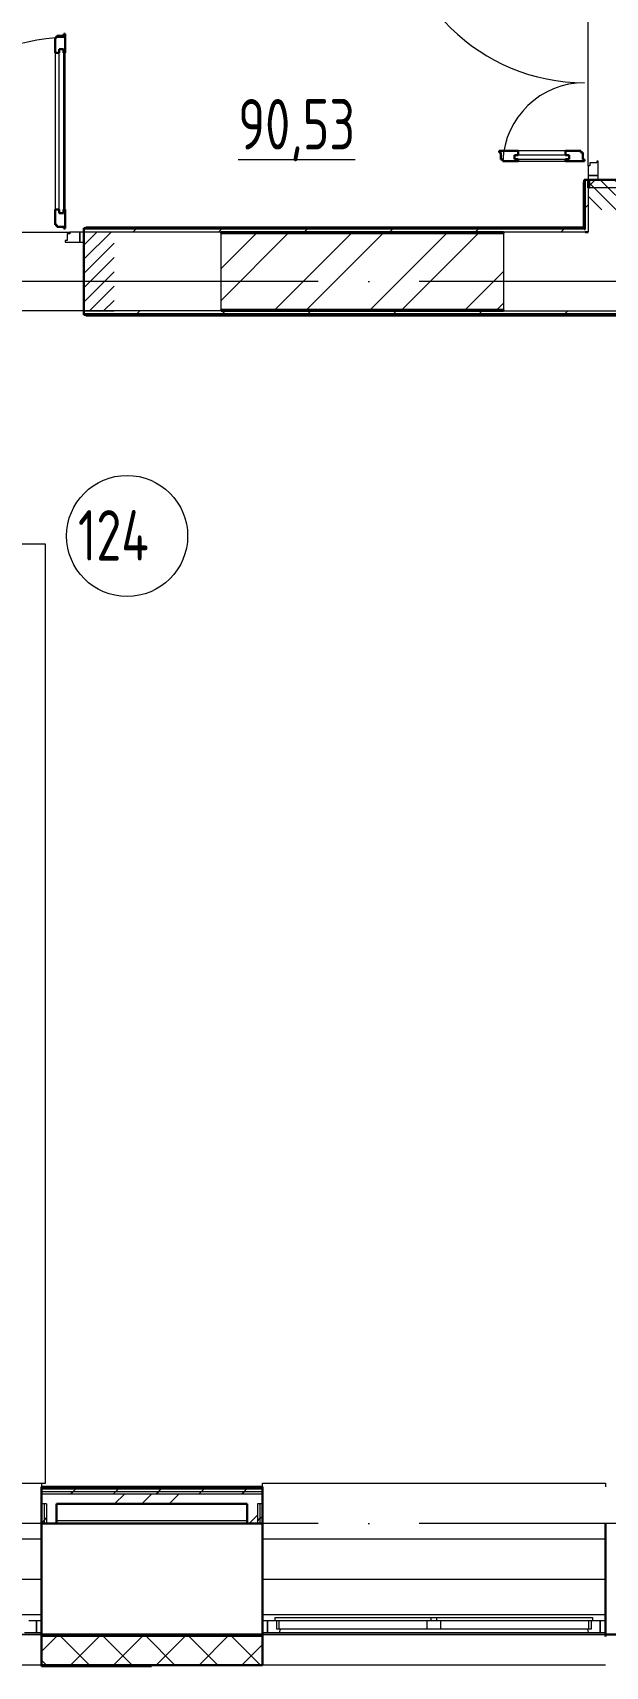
# Model space of a CAD drawing. Header units: millimetres. Extents: x -404508 to 361533, y -175093 to 31861.
# Drawn here: x 6439 to 9278, y -152540 to -144450 of the extents above; entities that cross this region are included whole.
import ezdxf
from ezdxf import colors
from ezdxf.entities.mleader import LeaderData, LeaderLine
from ezdxf.math import Vec2, Vec3

# ---------------------------------------------------------------- set-up
doc = ezdxf.new("R2010")
doc.units = ezdxf.units.MM
doc.linetypes.add('ADSK_Линия сетки', pattern=[25, 20, -2.5, 0, -2.5])
doc.linetypes.add('ADSK_Штриховая_ш2 п1_5', pattern=[4.5, 3, -1.5])
for name, color, linetype, lineweight in [('_ Окна', 7, 'Continuous', 9), ('RC-Выноски', 7, 'Continuous', 0), ('Двери', 252, 'Continuous', 9), ('Марки помещений', 252, 'Continuous', 20), ('Ограждение', 252, 'Continuous', 9), ('Окна', 252, 'Continuous', 9), ('Оси', 252, 'Continuous', 9), ('Перекрытие', 252, 'Continuous', 18), ('Стены внутренние', 7, 'Continuous', 18), ('Стены наружные', 7, 'Continuous', 18), ('Стены штриховка', 7, 'Continuous', 9)]:
    doc.layers.add(name, color=color, linetype=linetype, lineweight=lineweight)
doc.layers.add('Двери открывание', color=7, linetype='Continuous', lineweight=9, true_color=0xc0c0c0)
doc.styles.add('GOST Common_3', font='', dxfattribs={"height": 3.5})
doc.styles.add('RubezhCAD', font='', dxfattribs={"oblique": 10})
doc.styles.get('GOST Common_3').set_extended_font_data('GOST 2.304 type A')
doc.styles.get('RubezhCAD').set_extended_font_data('GOST type A')
pattern_1 = [(0, (-32119.8, 96), (0, 600), []), (90, (-32119.8, 96), (-600, 4e-14), [])]

# ---------------------------------------------------------------- blocks, each defined once
blk = doc.blocks.new('1 этаж')
at = {"layer": 'Двери', "lineweight": 18, "true_color": 0x636466}
h = blk.add_hatch(dxfattribs=at)
h.set_pattern_fill('FP_2', color=251, angle=90, style=0, pattern_type=2)
h.set_pattern_definition([(135, (-4055.8, -12863.73), (-35.3553, -35.3553), [])])
h.paths.add_polyline_path([(-4250.8, -13638.7), (-3860.8, -13638.7), (-3860.8, -13488.7), (-4250.8, -13488.7), (-4250.8, -13612.8)])
h.paths.add_polyline_path([(-4250.8, -11988.7), (-3860.8, -11988.7), (-3860.8, -11838.7), (-4250.8, -11838.7)])
h = blk.add_hatch(dxfattribs=at)
h.set_pattern_fill('FP_2', color=251, style=0, pattern_type=2)
h.set_pattern_definition([(45, (-7625.8, -13943.73), (-35.3553, 35.3553), [])])
h.paths.add_polyline_path([(-6600.8, -14138.7), (-6600.8, -13748.7), (-6750.8, -13748.7), (-6750.8, -14138.7)])
h.paths.add_polyline_path([(-8400.8, -14138.7), (-8250.8, -14138.7), (-8250.8, -13748.7), (-8400.8, -13748.7)])
at = {"layer": 'Ограждение', "true_color": 0x636466}
h = blk.add_hatch(dxfattribs=at)
h.set_pattern_fill('FP_25', color=251, style=0, pattern_type=2)
h.set_pattern_definition(pattern_1)
h.paths.add_polyline_path([(-4270.8, -13728.7), (-4270.8, -13498.7), (-4275.8, -13498.7), (-4275.8, -13723.7)])
h = blk.add_hatch(dxfattribs=at)
h.set_pattern_fill('FP_25', color=251, style=0, pattern_type=2)
h.set_pattern_definition(pattern_1)
h.paths.add_polyline_path([(-5058.1, -13728.7), (-4270.8, -13728.7), (-4275.8, -13723.7), (-6740.8, -13723.7), (-6740.8, -13728.7), (-6070.8, -13728.7)])
at = {"layer": 'Стены наружные', "lineweight": 9, "true_color": 0x636466}
h = blk.add_hatch(dxfattribs=at)
h.set_pattern_fill('FP_41', color=251, style=0, pattern_type=2)
h.set_pattern_definition([(180, (-32119.82, 96), (-1e-14, -100), [])])
h.paths.add_polyline_path([(-66005.8, -20703.7), (-64730.8, -20703.7), (-64730.8, -20693.7), (-66005.8, -20693.7)])
h.paths.add_polyline_path([(2117.4, -20703.7), (2694.2, -20703.7), (2694.2, -20693.7), (1409.2, -20693.7), (1409.2, -20703.7)])
h.paths.add_polyline_path([(-63030.8, -20703.7), (-61880.8, -20703.7), (-61880.8, -20693.7), (-63030.8, -20693.7)])
h.paths.add_polyline_path([(-752.8, -20703.7), (-290.8, -20703.7), (-290.8, -20693.7), (-1390.8, -20693.7), (-1390.8, -20703.7)])
h.paths.add_polyline_path([(-60180.8, -20703.7), (-59050.8, -20703.7), (-59050.8, -20693.7), (-60180.8, -20693.7)])
h.paths.add_polyline_path([(-3623, -20703.7), (-3090.8, -20703.7), (-3090.8, -20693.7), (-4165.8, -20693.7), (-4165.8, -20703.7)])
h.paths.add_polyline_path([(-57350.8, -20703.7), (-56240.8, -20703.7), (-56240.8, -20693.7), (-57350.8, -20693.7)])
h.paths.add_polyline_path([(-5865.8, -20703.7), (-5865.8, -20693.7), (-6960.8, -20693.7), (-6960.8, -20703.7), (-6493.2, -20703.7)])
h.paths.add_polyline_path([(-54540.8, -20703.7), (-53450.8, -20703.7), (-53450.8, -20693.7), (-54540.8, -20693.7)])
h.paths.add_polyline_path([(-8660.8, -20703.7), (-8660.8, -20693.7), (-9765.8, -20693.7), (-9765.8, -20703.7), (-9363.4, -20703.7)])
h.paths.add_polyline_path([(-51750.8, -20703.7), (-50620.8, -20703.7), (-50620.8, -20693.7), (-51750.8, -20693.7)])
h.paths.add_polyline_path([(-11516, -20703.7), (-11465.8, -20703.7), (-11465.8, -20693.7), (-12545.8, -20693.7), (-12545.8, -20703.7), (-12233.6, -20703.7)])
h.paths.add_polyline_path([(-48920.8, -20703.7), (-47800.8, -20703.7), (-47800.8, -20693.7), (-48920.8, -20693.7)])
h.paths.add_polyline_path([(-14245.8, -20703.7), (-14245.8, -20693.7), (-15320.8, -20693.7), (-15320.8, -20703.7), (-14386.2, -20703.7)])
h.paths.add_polyline_path([(-46100.8, -20703.7), (-45030.8, -20703.7), (-45030.8, -20693.7), (-46100.8, -20693.7)])
h.paths.add_polyline_path([(-17256.4, -20703.7), (-17020.8, -20703.7), (-17020.8, -20693.7), (-18120.8, -20693.7), (-18120.8, -20703.7), (-17974, -20703.7)])
h.paths.add_polyline_path([(-43330.8, -20703.7), (-42230.8, -20703.7), (-42230.8, -20693.7), (-43330.8, -20693.7)])
h.paths.add_polyline_path([(-19820.8, -20703.7), (-19820.8, -20693.7), (-20920.8, -20693.7), (-20920.8, -20703.7), (-20126.6, -20703.7)])
h.paths.add_polyline_path([(-40530.8, -20703.7), (-39400.8, -20703.7), (-39400.8, -20693.7), (-40530.8, -20693.7)])
h.paths.add_polyline_path([(-22620.8, -20703.7), (-22620.8, -20693.7), (-23700.8, -20693.7), (-23700.8, -20703.7), (-22996.8, -20703.7)])
h.paths.add_polyline_path([(-25867, -20703.7), (-25400.8, -20703.7), (-25400.8, -20693.7), (-26500.8, -20693.7), (-26500.8, -20703.7), (-26498.8, -20703.7)])
h.paths.add_polyline_path([(-37700.8, -20703.7), (-36590.8, -20703.7), (-36590.8, -20693.7), (-37700.8, -20693.7)])
h.paths.add_polyline_path([(-28202.8, -20703.7), (-28200.8, -20703.7), (-28200.8, -20693.7), (-29240.8, -20693.7), (-29239.8, -20703.7), (-28378.4, -20703.7)])
h.paths.add_polyline_path([(-34890.8, -20703.7), (-33780.8, -20703.7), (-33780.8, -20693.7), (-34890.8, -20693.7)])
h.paths.add_polyline_path([(-30940.8, -20703.7), (-30940.8, -20693.7), (-32080.8, -20693.7), (-32079.8, -20703.7), (-31090.8, -20703.7)])
at = {"layer": '_ Окна', "color": 251, "lineweight": 18, "true_color": 0x636466}
for p, q in [((-6985.8, -20625.7), (-7023.8, -20625.7)), ((-6985.8, -20683.7), (-6985.8, -20625.7)), ((-5802.8, -20625.7), (-5840.8, -20625.7)), ((-5840.8, -20625.7), (-5840.8, -20683.7)), ((-5794.8, -20666.7), (-5794.8, -20625.7)), ((-4236.8, -20625.7), (-4236.8, -20666.7)), ((-4190.8, -20625.7), (-4228.8, -20625.7)), ((-4190.8, -20683.7), (-4190.8, -20625.7)), ((-7045.2, -20683.7), (-6985.8, -20683.7)), ((-5840.8, -20683.7), (-5781.4, -20683.7)), ((-5782.8, -20666.7), (-5794.8, -20666.7)), ((-5781.4, -20683.7), (-5776.8, -20666.7)), ((-4254.8, -20666.7), (-4250.2, -20683.7)), ((-4250.2, -20683.7), (-4190.8, -20683.7)), ((-4236.8, -20666.7), (-4248.8, -20666.7))]:
    blk.add_line(p, q, dxfattribs=at)
at = {"layer": '_ Окна', "color": 251, "true_color": 0x636466}
for p, q in [((-6960.8, -20625.7), (-6985.8, -20625.7)), ((-6985.8, -20625.7), (-6985.8, -20683.7)), ((-5840.8, -20625.7), (-5865.8, -20625.7)), ((-5840.8, -20683.7), (-5840.8, -20625.7)), ((-4165.8, -20625.7), (-4190.8, -20625.7)), ((-4190.8, -20625.7), (-4190.8, -20683.7)), ((-6985.8, -20683.7), (-6960.8, -20683.7)), ((-5865.8, -20683.7), (-5840.8, -20683.7)), ((-4190.8, -20683.7), (-4165.8, -20683.7))]:
    blk.add_line(p, q, dxfattribs=at)
at = {"layer": 'Двери', "color": 251, "lineweight": 30, "true_color": 0x636466}
for p, q in [((-6850.8, -12775.7), (-6884.8, -12775.7)), ((-6884.8, -12775.7), (-6884.8, -12784.7)), ((-6842.8, -12766.7), (-6850.8, -12766.7)), ((-6850.8, -12766.7), (-6850.8, -12775.7)), ((-6842.8, -12860.7), (-6842.8, -12766.7)), ((-6884.8, -12784.7), (-6892.8, -12784.7)), ((-6892.8, -12784.7), (-6892.8, -12860.7)), ((-6892.8, -12860.7), (-6872.8, -12860.7)), ((-6872.8, -12860.7), (-6872.8, -12842.7)), ((-6872.8, -12842.7), (-6851.8, -12842.7)), ((-6851.8, -12842.7), (-6851.8, -12860.7)), ((-6851.8, -12860.7), (-6842.8, -12860.7)), ((-4598.8, -13346.7), (-4692.8, -13346.7)), ((-4692.8, -13346.7), (-4692.8, -13354.7)), ((-4598.8, -13346.7), (-4598.8, -13366.7)), ((-4286.8, -13346.7), (-4362.8, -13346.7)), ((-4362.8, -13346.7), (-4362.8, -13366.7)), ((-4286.8, -13354.7), (-4286.8, -13346.7)), ((-4692.8, -13354.7), (-4683.8, -13354.7)), ((-4683.8, -13354.7), (-4683.8, -13388.7)), ((-4683.8, -13388.7), (-4674.8, -13388.7)), ((-4674.8, -13388.7), (-4674.8, -13396.7)), ((-4674.8, -13396.7), (-4598.8, -13396.7)), ((-4598.8, -13366.7), (-4616.8, -13366.7)), ((-4616.8, -13366.7), (-4616.8, -13387.7)), ((-4616.8, -13387.7), (-4598.8, -13387.7)), ((-4598.8, -13387.7), (-4598.8, -13396.7)), ((-4362.8, -13366.7), (-4344.8, -13366.7)), ((-4362.8, -13387.7), (-4362.8, -13396.7)), ((-4344.8, -13387.7), (-4362.8, -13387.7)), ((-4362.8, -13396.7), (-4268.8, -13396.7)), ((-4344.8, -13366.7), (-4344.8, -13387.7)), ((-4277.8, -13354.7), (-4286.8, -13354.7)), ((-4277.8, -13388.7), (-4277.8, -13354.7)), ((-4268.8, -13388.7), (-4277.8, -13388.7)), ((-4268.8, -13396.7), (-4268.8, -13388.7)), ((-6892.8, -13636.7), (-6892.8, -13712.7)), ((-6892.8, -13636.7), (-6872.8, -13636.7)), ((-6872.8, -13636.7), (-6872.8, -13654.7)), ((-6872.8, -13654.7), (-6851.8, -13654.7)), ((-6851.8, -13636.7), (-6842.8, -13636.7)), ((-6851.8, -13654.7), (-6851.8, -13636.7)), ((-6842.8, -13730.7), (-6842.8, -13636.7)), ((-6892.8, -13712.7), (-6884.8, -13712.7)), ((-6884.8, -13712.7), (-6884.8, -13721.7)), ((-6884.8, -13721.7), (-6850.8, -13721.7)), ((-6850.8, -13721.7), (-6850.8, -13730.7)), ((-6850.8, -13730.7), (-6842.8, -13730.7))]:
    blk.add_line(p, q, dxfattribs=at)
at = {"layer": 'Двери', "color": 251, "true_color": 0x636466}
for p, q in [((-6892.8, -12860.7), (-6892.8, -13636.7)), ((-6872.8, -13654.7), (-6872.8, -12842.7)), ((-6872.8, -12842.7), (-6851.8, -12842.7)), ((-6851.8, -12842.7), (-6851.8, -13654.7)), ((-6842.8, -13636.7), (-6842.8, -12860.7)), ((-4362.8, -13346.7), (-4598.8, -13346.7)), ((-4344.8, -13366.7), (-4616.8, -13366.7)), ((-4616.8, -13366.7), (-4616.8, -13387.7)), ((-4616.8, -13387.7), (-4344.8, -13387.7)), ((-4598.8, -13396.7), (-4362.8, -13396.7)), ((-4344.8, -13387.7), (-4344.8, -13366.7)), ((-4250.8, -13419.7), (-4250.8, -13468.7)), ((-4242.8, -13419.7), (-4250.8, -13419.7)), ((-4208.8, -13405.7), (-4242.8, -13405.7)), ((-4242.8, -13405.7), (-4242.8, -13419.7)), ((-4200.8, -13396.7), (-4208.8, -13396.7)), ((-4208.8, -13396.7), (-4208.8, -13405.7)), ((-4200.8, -13468.7), (-4200.8, -13396.7)), ((-4200.8, -13468.7), (-4250.8, -13468.7)), ((-4250.8, -13468.7), (-4250.8, -13488.7)), ((-4250.8, -13468.7), (-4200.8, -13468.7)), ((-4250.8, -13488.7), (-4200.8, -13488.7)), ((-4200.8, -13488.7), (-4200.8, -13468.7)), ((-6851.8, -13654.7), (-6872.8, -13654.7)), ((-6819.8, -13748.7), (-6819.8, -13756.7)), ((-6770.8, -13748.7), (-6819.8, -13748.7)), ((-6750.8, -13748.7), (-6770.8, -13748.7)), ((-6770.8, -13748.7), (-6770.8, -13798.7)), ((-6770.8, -13798.7), (-6770.8, -13748.7)), ((-6750.8, -13798.7), (-6750.8, -13748.7)), ((-6833.8, -13790.7), (-6842.8, -13790.7)), ((-6842.8, -13790.7), (-6842.8, -13798.7)), ((-6842.8, -13798.7), (-6770.8, -13798.7)), ((-6819.8, -13756.7), (-6833.8, -13756.7)), ((-6833.8, -13756.7), (-6833.8, -13790.7)), ((-6770.8, -13798.7), (-6750.8, -13798.7))]:
    blk.add_line(p, q, dxfattribs=at)
at = {"layer": 'Двери', "color": 251, "linetype": 'ADSK_Штриховая_ш2 п1_5', "true_color": 0x636466}
for p, q in [((-3860.8, -13488.7), (-4250.8, -13488.7)), ((-4250.8, -13488.7), (-4250.8, -13638.7)), ((-6600.8, -13748.7), (-6750.8, -13748.7)), ((-6750.8, -13748.7), (-6750.8, -14138.7)), ((-6750.8, -14138.7), (-6600.8, -14138.7))]:
    blk.add_line(p, q, dxfattribs=at)
at = {"layer": 'Двери открывание', "color": 251, "true_color": 0x636466}
for centre, radius, start, end in [((-4268.8, -12062.7), 946, 181.09026, 270), ((-6824.8, -13730.7), 946, 91.09026, 180), ((-4268.8, -13414.7), 406, 90, 177.45896)]:
    blk.add_arc(centre, radius, start, end, dxfattribs=at)
at = {"layer": 'Марки помещений', "color": 251, "true_color": 0x636466}
blk.add_circle((-6536.4, -15253), 300, dxfattribs=at)
at = {"layer": 'Ограждение', "color": 251, "true_color": 0x636466}
for p, q in [((-4275.8, -13498.7), (-4270.8, -13498.7)), ((-4275.8, -13498.7), (-4275.8, -13723.7)), ((-6740.8, -13728.8), (-6740.8, -13723.7)), ((-4275.8, -13723.7), (-6740.8, -13723.7)), ((-4275.8, -13723.7), (-4270.8, -13728.7)), ((-6740.8, -14163.7), (-6740.8, -14158.7)), ((-6740.8, -14163.7), (1454.2, -14163.7)), ((-8660.8, -19943.7), (-6960.8, -19943.7)), ((-6960.8, -19943.7), (-6960.8, -19961.8)), ((-5865.8, -19961.8), (-5865.8, -19943.7)), ((-5865.8, -19943.7), (-4165.8, -19943.7)), ((-4165.8, -19943.7), (-4165.8, -19961.8)), ((-8660.8, -20218.7), (-6960.8, -20218.7)), ((-5865.8, -20218.7), (-4165.8, -20218.7)), ((-8660.8, -20418.7), (-6960.8, -20418.7)), ((-5865.8, -20418.7), (-4165.8, -20418.7)), ((-8660.8, -20593.7), (-6960.8, -20593.7)), ((-5865.8, -20593.7), (-4165.8, -20593.7))]:
    blk.add_line(p, q, dxfattribs=at)
at = {"layer": 'Окна', "color": 251, "true_color": 0x636466}
for p, q in [((-5802.8, -20608.7), (-5030.8, -20608.7)), ((-5802.8, -20625.7), (-5802.8, -20608.7)), ((-5030.8, -20625.7), (-5802.8, -20625.7)), ((-5782.8, -20666.7), (-5782.8, -20625.7)), ((-5050.8, -20625.7), (-5050.8, -20666.7)), ((-5030.8, -20608.7), (-5000.8, -20608.7)), ((-5030.8, -20608.7), (-5030.8, -20625.7)), ((-5000.8, -20625.7), (-5030.8, -20625.7)), ((-5000.8, -20608.7), (-4228.8, -20608.7)), ((-5000.8, -20625.7), (-5000.8, -20608.7)), ((-4228.8, -20625.7), (-5000.8, -20625.7)), ((-4980.8, -20666.7), (-4980.8, -20625.7)), ((-4248.8, -20625.7), (-4248.8, -20666.7)), ((-4228.8, -20608.7), (-4228.8, -20625.7)), ((-5050.8, -20666.7), (-5782.8, -20666.7)), ((-5781.4, -20683.7), (-4250.2, -20683.7)), ((-4980.8, -20666.7), (-5050.8, -20666.7)), ((-4248.8, -20666.7), (-4980.8, -20666.7))]:
    blk.add_line(p, q, dxfattribs=at)
at = {"layer": 'Оси', "color": 251, "linetype": 'ADSK_Линия сетки', "ltscale": 100, "true_color": 0x636466}
for p, q in [((4411.5, -13993.7), (-72528.1, -13993.7)), ((4411.5, -20143.7), (-72528.1, -20143.7))]:
    blk.add_line(p, q, dxfattribs=at)
at = {"layer": 'Перекрытие', "color": 251, "ltscale": 100, "true_color": 0x636466}
for p, q in [((-6940.8, -15293.7), (-8740.8, -15293.7)), ((-6940.8, -19943.7), (-6940.8, -15293.7)), ((-6960.8, -19943.7), (-6940.8, -19943.7))]:
    blk.add_line(p, q, dxfattribs=at)
at = {"layer": 'Стены внутренние', "color": 251, "true_color": 0x636466}
for p, q in [((-4250.8, -13419.7), (-4250.8, -12057.7)), ((-4250.8, -13528.7), (-4250.8, -13748.7)), ((-3865.8, -13528.7), (-4245.8, -13528.7)), ((-8181.8, -13748.7), (-6819.8, -13748.7)), ((-6070.8, -13748.7), (-6750.8, -13748.7)), ((-4265.8, -13748.7), (-4670.8, -13748.7)), ((-6070.8, -14133.7), (-6070.8, -13753.7)), ((-4670.8, -13753.7), (-4670.8, -14133.7)), ((-6750.8, -14138.7), (-8250.8, -14138.7)), ((-4670.8, -14138.7), (1484.2, -14138.7)), ((-6960.8, -20693.7), (-8660.8, -20693.7)), ((-4165.8, -20693.7), (-5865.8, -20693.7)), ((-6960.8, -20845.7), (-8660.8, -20845.7)), ((-4165.8, -20845.7), (-5865.8, -20845.7))]:
    blk.add_line(p, q, dxfattribs=at)
at = {"layer": 'Стены внутренние', "color": 251, "lineweight": 30, "true_color": 0x636466}
for p, q in [((-4245.8, -13528.7), (-4250.8, -13528.7)), ((-6750.8, -13748.7), (-6750.8, -14138.7)), ((-6070.8, -13753.7), (-6070.8, -13748.7)), ((-4670.8, -13748.7), (-4670.8, -13753.7)), ((-4250.8, -13748.7), (-4265.8, -13748.7)), ((-6070.8, -14138.7), (-6070.8, -14133.7)), ((-4670.8, -14133.7), (-4670.8, -14138.7)), ((-6960.8, -20143.7), (-6960.8, -20693.7)), ((-5940.8, -20143.7), (-6885.8, -20143.7)), ((-5865.8, -20693.7), (-5865.8, -20143.7)), ((-4165.8, -20143.7), (-4165.8, -20693.7)), ((-6960.8, -20693.7), (-5865.8, -20693.7)), ((-6960.8, -20703.7), (-6960.8, -20845.7)), ((-5865.8, -20845.7), (-5865.8, -20703.7)), ((-6960.8, -20845.7), (-5865.8, -20845.7))]:
    blk.add_line(p, q, dxfattribs=at)
at = {"layer": 'Стены внутренние', "color": 251, "linetype": 'Continuous', "lineweight": 9, "true_color": 0x636466}
for p, q in [((-6958.8, -20775.6), (-6886.9, -20703.7)), ((-6725.3, -20843.7), (-6865.3, -20703.7)), ((-6814.8, -20843.7), (-6674.8, -20703.7)), ((-6513.2, -20843.7), (-6653.2, -20703.7)), ((-6602.6, -20843.7), (-6462.6, -20703.7)), ((-6301.1, -20843.7), (-6441.1, -20703.7)), ((-6390.5, -20843.7), (-6250.5, -20703.7)), ((-6088.9, -20843.7), (-6228.9, -20703.7)), ((-6178.4, -20843.7), (-6038.4, -20703.7)), ((-5876.8, -20843.7), (-6016.8, -20703.7)), ((-5966.2, -20843.7), (-5865.8, -20743.3)), ((-6958.8, -20817.4), (-6960.8, -20813.9)), ((-6937.5, -20843.7), (-6958.8, -20822.4)), ((-6845.8, -20843.7), (-6847, -20845.7))]:
    blk.add_line(p, q, dxfattribs=at)
at = {"layer": 'Стены наружные', "color": 251, "lineweight": 30, "true_color": 0x636466}
for p, q in [((-4250.8, -13488.7), (-4270.8, -13488.7)), ((-4270.8, -13488.7), (-4270.8, -13728.7)), ((-4250.8, -13528.7), (-4250.8, -13488.7)), ((-3865.8, -13488.7), (-4245.8, -13488.7)), ((-4245.8, -13488.7), (-4245.8, -13528.7)), ((-6750.8, -13728.7), (-6750.8, -13748.7)), ((-4270.8, -13728.7), (-6750.8, -13728.7)), ((-6070.8, -13748.7), (-4670.8, -13748.7)), ((-4265.8, -13733.7), (-4270.8, -13733.7)), ((-4670.8, -13753.7), (-6070.8, -13753.7)), ((-6750.8, -14138.7), (-6750.8, -14158.7)), ((-6070.8, -14133.7), (-4670.8, -14133.7)), ((-4670.8, -14138.7), (-6070.8, -14138.7)), ((-6750.8, -14158.7), (1454.2, -14158.7)), ((-6960.8, -19961.8), (-6960.8, -20143.7)), ((-5865.8, -19961.8), (-6960.8, -19961.8)), ((-5865.8, -20143.7), (-5865.8, -19961.8)), ((-6885.8, -20046.8), (-5940.8, -20046.8)), ((-6885.8, -20143.7), (-6885.8, -20046.8)), ((-5940.8, -20046.8), (-5940.8, -20143.7)), ((-6960.8, -20143.7), (-6885.8, -20143.7)), ((-5940.8, -20143.7), (-5865.8, -20143.7)), ((-5865.8, -20693.7), (-6960.8, -20693.7)), ((-6960.8, -20693.7), (-6960.8, -20703.7)), ((-5865.8, -20703.7), (-5865.8, -20693.7)), ((-3090.8, -20693.7), (-4165.8, -20693.7)), ((-4165.8, -20693.7), (-4165.8, -20703.7)), ((-6415.8, -20845.7), (-6960.8, -20845.7)), ((-6960.8, -20845.7), (-6960.8, -20850.7)), ((-6960.8, -20850.7), (-6415.8, -20850.7)), ((-6415.8, -20850.7), (-6415.8, -20845.7))]:
    blk.add_line(p, q, dxfattribs=at)
at = {"layer": 'Стены наружные', "color": 251, "linetype": 'Continuous', "lineweight": 9, "true_color": 0x636466}
for p, q in [((-4270.8, -13491.4), (-4268.1, -13488.7)), ((-4245.8, -13518.8), (-4215.8, -13488.7)), ((-4270.8, -13562.1), (-4265.8, -13557.1)), ((-4270.8, -13632.9), (-4265.8, -13627.9)), ((-4265.8, -13627.9), (-4250.8, -13612.9)), ((-6705.1, -13733.7), (-6700.1, -13728.7)), ((-6634.4, -13733.7), (-6629.4, -13728.7)), ((-6563.7, -13733.7), (-6558.7, -13728.7)), ((-6508, -13748.7), (-6493, -13733.7)), ((-6493, -13733.7), (-6488, -13728.7)), ((-6422.3, -13733.7), (-6417.3, -13728.7)), ((-6351.6, -13733.7), (-6346.6, -13728.7)), ((-6280.9, -13733.7), (-6275.9, -13728.7)), ((-6210.2, -13733.7), (-6205.2, -13728.7)), ((-6139.4, -13733.7), (-6134.4, -13728.7)), ((-6083.7, -13748.7), (-6068.7, -13733.7)), ((-6068.7, -13733.7), (-6063.7, -13728.7)), ((-5998, -13733.7), (-5993, -13728.7)), ((-5927.3, -13733.7), (-5922.3, -13728.7)), ((-5856.6, -13733.7), (-5851.6, -13728.7)), ((-5785.9, -13733.7), (-5780.9, -13728.7)), ((-5715.2, -13733.7), (-5710.2, -13728.7)), ((-5659.5, -13748.7), (-5644.5, -13733.7)), ((-5644.5, -13733.7), (-5639.5, -13728.7)), ((-5573.8, -13733.7), (-5568.8, -13728.7)), ((-5503, -13733.7), (-5498, -13728.7)), ((-5432.3, -13733.7), (-5427.3, -13728.7)), ((-5361.6, -13733.7), (-5356.6, -13728.7)), ((-5290.9, -13733.7), (-5285.9, -13728.7)), ((-5235.2, -13748.7), (-5220.2, -13733.7)), ((-5220.2, -13733.7), (-5215.2, -13728.7)), ((-5149.5, -13733.7), (-5144.5, -13728.7)), ((-5078.8, -13733.7), (-5073.8, -13728.7)), ((-5008.1, -13733.7), (-5003.1, -13728.7)), ((-4937.4, -13733.7), (-4932.4, -13728.7)), ((-4866.7, -13733.7), (-4861.7, -13728.7)), ((-4810.9, -13748.7), (-4795.9, -13733.7)), ((-4795.9, -13733.7), (-4790.9, -13728.7)), ((-4725.2, -13733.7), (-4720.2, -13728.7)), ((-4654.5, -13733.7), (-4649.5, -13728.7)), ((-4583.8, -13733.7), (-4578.8, -13728.7)), ((-4513.1, -13733.7), (-4508.1, -13728.7)), ((-4442.4, -13733.7), (-4437.4, -13728.7)), ((-4386.7, -13748.7), (-4371.7, -13733.7)), ((-4371.7, -13733.7), (-4366.7, -13728.7)), ((-4301, -13733.7), (-4296, -13728.7)), ((-4270.8, -13703.6), (-4265.8, -13698.6)), ((-6070.8, -13929.4), (-5895.2, -13753.7)), ((-6070.8, -14086.5), (-5738, -13753.7)), ((-6070.8, -13929.4), (-5895.2, -13753.7)), ((-6070.8, -14086.5), (-5738, -13753.7)), ((-5803.7, -14133.7), (-5423.7, -13753.7)), ((-5803.7, -14133.7), (-5423.7, -13753.7)), ((-5646.5, -14133.7), (-5266.5, -13753.7)), ((-5646.5, -14133.7), (-5266.5, -13753.7)), ((-5332.2, -14133.7), (-4952.2, -13753.7)), ((-5332.2, -14133.7), (-4952.2, -13753.7)), ((-5175.1, -14133.7), (-4795.1, -13753.7)), ((-5175.1, -14133.7), (-4795.1, -13753.7)), ((-4860.8, -14133.7), (-4670.8, -13943.8)), ((-4860.8, -14133.7), (-4670.8, -13943.8)), ((-6705.9, -14158.7), (-6700.9, -14153.7)), ((-6635.2, -14158.7), (-6630.2, -14153.7)), ((-6564.4, -14158.7), (-6559.4, -14153.7)), ((-6493.7, -14158.7), (-6488.7, -14153.7)), ((-6488.7, -14153.7), (-6473.7, -14138.7)), ((-6423, -14158.7), (-6418, -14153.7)), ((-6352.3, -14158.7), (-6347.3, -14153.7)), ((-6281.6, -14158.7), (-6276.6, -14153.7)), ((-6210.9, -14158.7), (-6205.9, -14153.7)), ((-6140.2, -14158.7), (-6135.2, -14153.7)), ((-6069.5, -14158.7), (-6064.5, -14153.7)), ((-6064.5, -14153.7), (-6049.5, -14138.7)), ((-5998.8, -14158.7), (-5993.8, -14153.7)), ((-5928, -14158.7), (-5923, -14153.7)), ((-5857.3, -14158.7), (-5852.3, -14153.7)), ((-5786.6, -14158.7), (-5781.6, -14153.7)), ((-5715.9, -14158.7), (-5710.9, -14153.7)), ((-5645.2, -14158.7), (-5640.2, -14153.7)), ((-5640.2, -14153.7), (-5625.2, -14138.7)), ((-5574.5, -14158.7), (-5569.5, -14153.7)), ((-5503.8, -14158.7), (-5498.8, -14153.7)), ((-5433.1, -14158.7), (-5428.1, -14153.7)), ((-5362.4, -14158.7), (-5357.4, -14153.7)), ((-5291.7, -14158.7), (-5286.7, -14153.7)), ((-5220.9, -14158.7), (-5215.9, -14153.7)), ((-5215.9, -14153.7), (-5200.9, -14138.7)), ((-5150.2, -14158.7), (-5145.2, -14153.7)), ((-5079.5, -14158.7), (-5074.5, -14153.7)), ((-5008.8, -14158.7), (-5003.8, -14153.7)), ((-4938.1, -14158.7), (-4933.1, -14153.7)), ((-4867.4, -14158.7), (-4862.4, -14153.7)), ((-4796.7, -14158.7), (-4791.7, -14153.7)), ((-4791.7, -14153.7), (-4776.7, -14138.7)), ((-4726, -14158.7), (-4721, -14153.7)), ((-4703.6, -14133.7), (-4670.8, -14100.9)), ((-4703.6, -14133.7), (-4670.8, -14100.9)), ((-4655.3, -14158.7), (-4650.3, -14153.7)), ((-4584.5, -14158.7), (-4579.5, -14153.7)), ((-4513.8, -14158.7), (-4508.8, -14153.7)), ((-4443.1, -14158.7), (-4438.1, -14153.7)), ((-4372.4, -14158.7), (-4367.4, -14153.7)), ((-4367.4, -14153.7), (-4352.4, -14138.7)), ((-4301.7, -14158.7), (-4296.7, -14153.7)), ((-4231, -14158.7), (-4226, -14153.7)), ((-6927.8, -19966.8), (-6922.8, -19961.8)), ((-6857.1, -19966.8), (-6852.1, -19961.8)), ((-6803.9, -19984.3), (-6791.4, -19971.8)), ((-6791.4, -19971.8), (-6786.4, -19966.8)), ((-6786.4, -19966.8), (-6781.4, -19961.8)), ((-6715.7, -19966.8), (-6710.7, -19961.8)), ((-6645, -19966.8), (-6640, -19961.8)), ((-6591.7, -19984.3), (-6579.2, -19971.8)), ((-6574.2, -19966.8), (-6569.2, -19961.8)), ((-6503.5, -19966.8), (-6498.5, -19961.8)), ((-6432.8, -19966.8), (-6427.8, -19961.8)), ((-6379.6, -19984.3), (-6367.1, -19971.8)), ((-6367.1, -19971.8), (-6362.1, -19966.8)), ((-6362.1, -19966.8), (-6357.1, -19961.8)), ((-6291.4, -19966.8), (-6286.4, -19961.8)), ((-6220.7, -19966.8), (-6215.7, -19961.8)), ((-6167.5, -19984.3), (-6155, -19971.8)), ((-6150, -19966.8), (-6145, -19961.8)), ((-6079.3, -19966.8), (-6074.3, -19961.8)), ((-6008.6, -19966.8), (-6003.6, -19961.8)), ((-5955.4, -19984.3), (-5942.9, -19971.8)), ((-5942.9, -19971.8), (-5937.9, -19966.8)), ((-5937.9, -19966.8), (-5932.9, -19961.8)), ((-5867.1, -19966.8), (-5865.8, -19965.5)), ((-6816.4, -19996.8), (-6803.9, -19984.3)), ((-6604.2, -19996.8), (-6591.7, -19984.3)), ((-6598.3, -20046.8), (-6548.3, -19996.8)), ((-6463.3, -20046.8), (-6413.3, -19996.8)), ((-6392.1, -19996.8), (-6379.6, -19984.3)), ((-6328.4, -20046.8), (-6278.4, -19996.8)), ((-6180, -19996.8), (-6167.5, -19984.3)), ((-5967.9, -19996.8), (-5955.4, -19984.3)), ((-6960.8, -20141.2), (-6948.3, -20128.7)), ((-6948.3, -20128.7), (-6935.8, -20116.2)), ((-5931.9, -20143.7), (-5890.8, -20102.7)), ((-5890.8, -20131.9), (-5878.3, -20119.4)), ((-5878.3, -20119.4), (-5865.8, -20106.9)), ((-6847, -20845.7), (-6848.7, -20848.8))]:
    blk.add_line(p, q, dxfattribs=at)
at = {"layer": 'Стены наружные', "color": 251, "true_color": 0x636466}
for p, q in [((-6070.8, -14138.7), (-6750.8, -14138.7)), ((-6885.8, -20128.7), (-5940.8, -20128.7)), ((-8660.8, -20693.7), (-6960.8, -20693.7)), ((-5865.8, -20693.7), (-4165.8, -20693.7))]:
    blk.add_line(p, q, dxfattribs=at)
at = {"layer": 'Стены штриховка', "color": 251, "true_color": 0x636466}
for p, q in [((-4265.8, -13488.7), (-4265.8, -13733.7)), ((-4270.8, -13733.7), (-6750.8, -13733.7)), ((1484.2, -14153.7), (-6750.8, -14153.7)), ((-5865.8, -19966.8), (-6960.8, -19966.8)), ((-6960.8, -19971.8), (-5865.8, -19971.8)), ((-6960.8, -19984.3), (-5865.8, -19984.3)), ((-6960.8, -19996.8), (-5865.8, -19996.8)), ((-6935.8, -20046.8), (-6960.8, -20046.8)), ((-6948.3, -20046.8), (-6948.3, -20143.7)), ((-6935.8, -20046.8), (-6935.8, -20143.7)), ((-5865.8, -20046.8), (-5890.8, -20046.8)), ((-5890.8, -20046.8), (-5890.8, -20143.7)), ((-5878.3, -20046.8), (-5878.3, -20143.7)), ((-5865.8, -20703.7), (-6960.8, -20703.7)), ((-6958.8, -20769.7), (-6960.8, -20769.7)), ((-6958.8, -20769.7), (-6958.8, -20843.7)), ((-5865.8, -20769.7), (-5867.8, -20769.7)), ((-5867.8, -20843.7), (-5867.8, -20769.7)), ((-6958.8, -20843.7), (-5867.8, -20843.7))]:
    blk.add_line(p, q, dxfattribs=at)
at = {"layer": 'Марки помещений', "color": 251, "true_color": 0x636466, "style": 'GOST Common_3', "width": 0.9}
for s, p in [('%%U90,53', (-5985.6, -13339.3)), ('124', (-6779.8, -15375.2))]:
    blk.add_text(s, height=250, dxfattribs=at).set_placement(p)

msp = doc.modelspace()

# ---------------------------------------------------------------- block references
msp.add_blockref('1 этаж', (13443.4, -131688.8))

# ---------------------------------------------------------------- leaders
at = {"layer": 'RC-Выноски', "linetype": 'Continuous', "ltscale": 15}
ml = msp.add_multileader_mtext('Standard', dxfattribs=at)
ml.set_content('{\\H0.91667x;РЦ1.1 -  U/UTP Cat.5e 4x2x0.52 нг(А)-LSLTx} ', color=256, style='RubezhCAD')
ml.set_leader_properties()
ml.build(insert=Vec2(0, 0))
ml.multileader.update_dxf_attribs({"has_text_frame": 1, "text_left_attachment_type": 6, "text_right_attachment_type": 6, "dogleg_length": 2, "arrow_head_size": 400, "scale": 100})
ctx = ml.context
ctx.base_point, ctx.scale, ctx.char_height, ctx.arrow_head_size, ctx.landing_gap_size, ctx.plane_origin = Vec3(-10083.4, -146592), 100, 250, 400, 100, Vec3(-544965.2, -182666.5)
ctx.left_attachment, ctx.right_attachment = 6, 6
notes = []
notes.append((ctx, [(0, (1, 1, 0), (-10283.4, -146592), (1, 0), 200, [(0, [(-11212.6, -145196.4)], 0, [])])]))
ctx.mtext.insert, ctx.mtext.width, ctx.mtext.flow_direction = Vec3(-9983.4, -146296.1), 3715.166, 5
for ctx, leaders in notes:
    for number, flags, end, landing, length, lines in leaders:
        leader = LeaderData()
        leader.index, (leader.has_last_leader_line, leader.has_dogleg_vector, leader.attachment_direction) = number, flags
        leader.last_leader_point, leader.dogleg_vector, leader.dogleg_length = Vec3(end), Vec3(landing), length
        for number, points, colour, breaks in lines:
            line = LeaderLine()
            line.index, line.vertices, line.color, line.breaks = number, Vec3.list(points), colors.encode_raw_color(colour), breaks
            leader.lines.append(line)
        ctx.leaders.append(leader)

doc.saveas('drawing.dxf')
